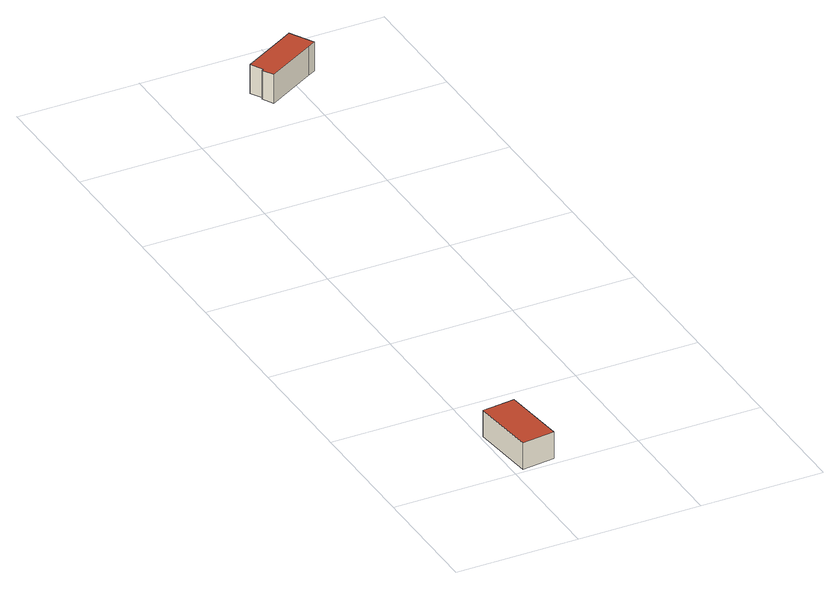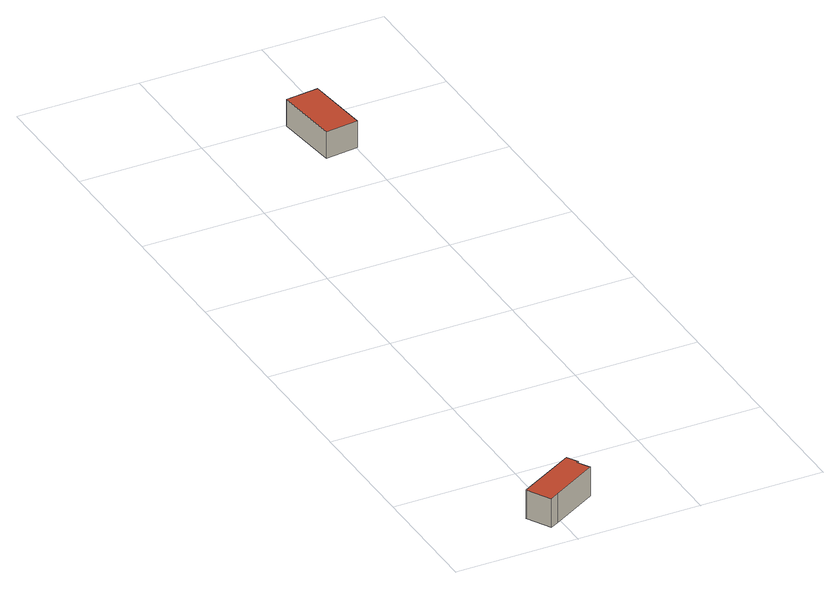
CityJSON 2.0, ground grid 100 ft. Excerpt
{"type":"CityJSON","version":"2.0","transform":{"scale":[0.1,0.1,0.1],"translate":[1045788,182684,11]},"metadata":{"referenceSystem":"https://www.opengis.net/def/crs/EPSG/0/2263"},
"CityObjects":{
"building1":{"type":"Building","attributes":{"name":"Bldg_3210007177","BIN":"4266775"},"geometry":[{"type":"MultiSurface","lod":"2","boundaries":[[[0,1,2,3]],[[4,5,6,7]],[[0,3,7,6]],[[1,0,6,5]],[[2,1,5,4]],[[3,2,4,7]]],"semantics":{"surfaces":[{"type":"RoofSurface","BIN":"4266775"},{"type":"GroundSurface"},{"type":"WallSurface"}],"values":[0,1,2,2,2,2]}}]},
"building2":{"type":"Building","attributes":{"name":"Bldg_3210006081","BIN":"4266680"},"geometry":[{"type":"MultiSurface","lod":"2","boundaries":[[[8,9,10,11,12,13,14,15]],[[16,17,18,19,20,21,22,23]],[[11,10,23,22]],[[12,11,22,21]],[[13,12,21,20]],[[14,13,20,19]],[[15,14,19,18]],[[8,15,18,17]],[[9,8,17,16]],[[10,9,16,23]]],"semantics":{"surfaces":[{"type":"RoofSurface","BIN":"4266680"},{"type":"GroundSurface"},{"type":"WallSurface"}],"values":[0,1,2,2,2,2,2,2,2,2]}}]}
},
"vertices":[
[273,562,258],[4,534,258],[59,4,258],[329,32,258],[59,4,31],[4,534,31],[273,562,31],[329,32,31],
[1102,5768,256],[1035,5730,256],[653,5513,256],[711,5411,256],[697,5403,256],[749,5313,256],[1142,5536,256],[1211,5576,256],[1035,5730,9],[1102,5768,9],[1211,5576,9],[1142,5536,9],[749,5313,9],[697,5403,9],[711,5411,9],[653,5513,9]
]}
